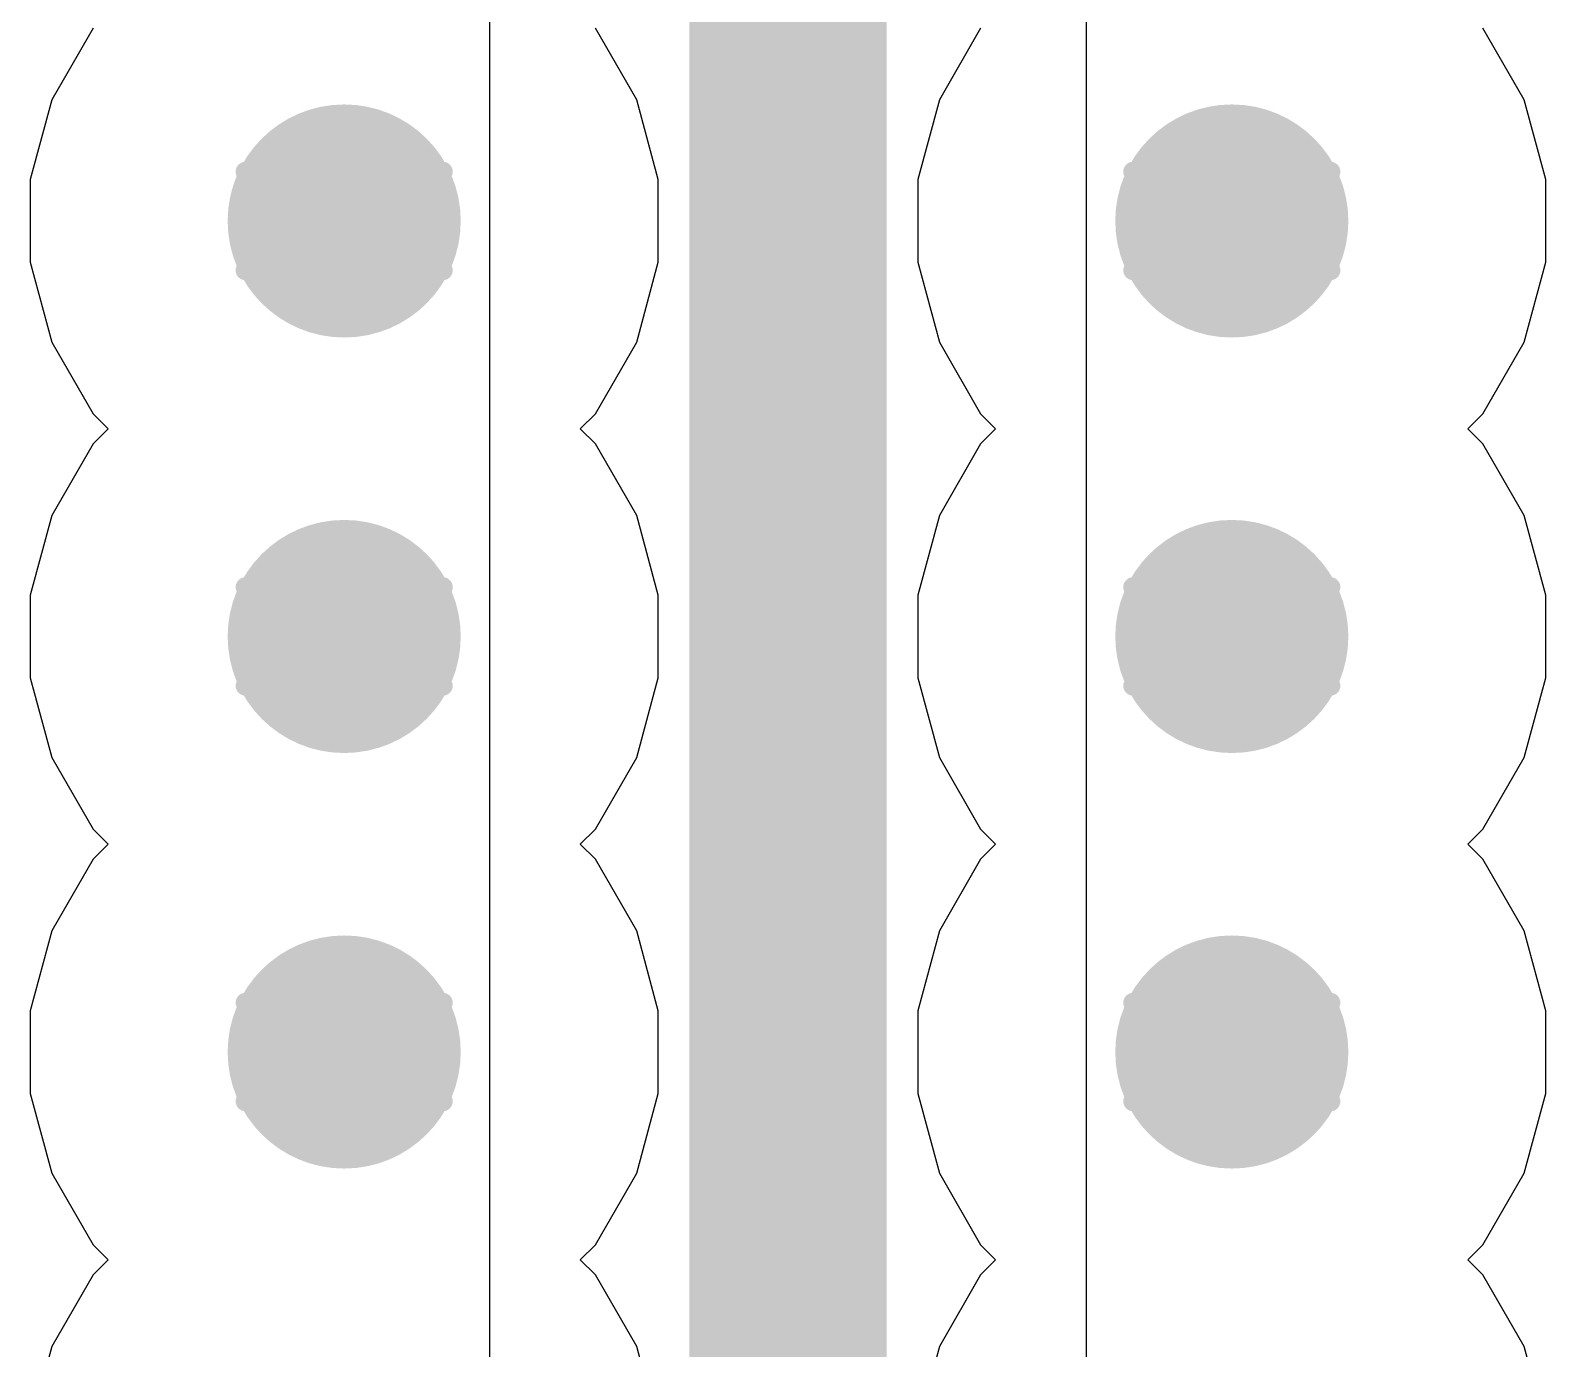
# Model space of a CAD drawing. Header units: inches. Extents: x -3 to 5437, y -3 to 5435.
# Drawn here: x 42.776 to 46.676, y 101.834 to 105.228 of the extents above; entities that cross this region are included whole.
import ezdxf

# ---------------------------------------------------------------- set-up
doc = ezdxf.new("R2010")
doc.units = ezdxf.units.IN
for name, color, linetype in [('Bottom Layer', 5, 'Continuous'), ('Drill Drawing', 1, 'Continuous'), ('GND', 16, 'Continuous'), ('PWR', 76, 'Continuous'), ('Top Layer', 1, 'Continuous'), ('Via Holes', 16, 'Continuous')]:
    doc.layers.add(name, color=color, linetype=linetype)

msp = doc.modelspace()

# ---------------------------------------------------------------- hatches: boundary and pattern name
at = {"layer": 'Bottom Layer'}
h = msp.add_hatch(color=5, dxfattribs=at)
edge = h.paths.add_edge_path()
edge.add_arc((43.5836, 104.7368), 0.3, 0, 360)
h = msp.add_hatch(color=5, dxfattribs=at)
edge = h.paths.add_edge_path()
edge.add_arc((45.8685, 104.7368), 0.3, 0, 360)
h = msp.add_hatch(color=5, dxfattribs=at)
edge = h.paths.add_edge_path()
edge.add_arc((43.5836, 103.6672), 0.3, 0, 360)
h = msp.add_hatch(color=5, dxfattribs=at)
edge = h.paths.add_edge_path()
edge.add_arc((45.8685, 103.6672), 0.3, 0, 360)
h = msp.add_hatch(color=5, dxfattribs=at)
edge = h.paths.add_edge_path()
edge.add_arc((43.5836, 102.5975), 0.3, 0, 360)
h = msp.add_hatch(color=5, dxfattribs=at)
edge = h.paths.add_edge_path()
edge.add_arc((45.8685, 102.5975), 0.3, 0, 360)
at = {"layer": 'GND'}
h = msp.add_hatch(color=16, dxfattribs=at)
edge = h.paths.add_edge_path()
edge.add_arc((43.5836, 104.7368), 0.3, 0, 360)
h = msp.add_hatch(color=16, dxfattribs=at)
edge = h.paths.add_edge_path()
edge.add_arc((45.8685, 104.7368), 0.3, 0, 360)
h = msp.add_hatch(color=16, dxfattribs=at)
edge = h.paths.add_edge_path()
edge.add_arc((43.5836, 103.6672), 0.3, 0, 360)
h = msp.add_hatch(color=16, dxfattribs=at)
edge = h.paths.add_edge_path()
edge.add_arc((45.8685, 103.6672), 0.3, 0, 360)
h = msp.add_hatch(color=16, dxfattribs=at)
edge = h.paths.add_edge_path()
edge.add_arc((43.5836, 102.5975), 0.3, 0, 360)
h = msp.add_hatch(color=16, dxfattribs=at)
edge = h.paths.add_edge_path()
edge.add_arc((45.8685, 102.5975), 0.3, 0, 360)
at = {"layer": 'PWR'}
h = msp.add_hatch(color=76, dxfattribs=at)
edge = h.paths.add_edge_path()
edge.add_arc((43.5836, 104.7368), 0.3, 0, 360)
h = msp.add_hatch(color=76, dxfattribs=at)
edge = h.paths.add_edge_path()
edge.add_arc((45.8685, 104.7368), 0.3, 0, 360)
h = msp.add_hatch(color=76, dxfattribs=at)
edge = h.paths.add_edge_path()
edge.add_arc((43.5836, 103.6672), 0.3, 0, 360)
h = msp.add_hatch(color=76, dxfattribs=at)
edge = h.paths.add_edge_path()
edge.add_arc((45.8685, 103.6672), 0.3, 0, 360)
h = msp.add_hatch(color=76, dxfattribs=at)
edge = h.paths.add_edge_path()
edge.add_arc((43.5836, 102.5975), 0.3, 0, 360)
h = msp.add_hatch(color=76, dxfattribs=at)
edge = h.paths.add_edge_path()
edge.add_arc((45.8685, 102.5975), 0.3, 0, 360)
at = {"layer": 'Top Layer'}
h = msp.add_hatch(color=1, dxfattribs=at)
edge = h.paths.add_edge_path()
edge.add_arc((43.5836, 104.7368), 0.3, 0, 360)
h = msp.add_hatch(color=1, dxfattribs=at)
edge = h.paths.add_edge_path()
edge.add_arc((45.8685, 104.7368), 0.3, 0, 360)
h = msp.add_hatch(color=1, dxfattribs=at)
edge = h.paths.add_edge_path()
edge.add_arc((43.5836, 103.6672), 0.3, 0, 360)
h = msp.add_hatch(color=1, dxfattribs=at)
edge = h.paths.add_edge_path()
edge.add_arc((45.8685, 103.6672), 0.3, 0, 360)
h = msp.add_hatch(color=1, dxfattribs=at)
edge = h.paths.add_edge_path()
edge.add_arc((43.5836, 102.5975), 0.3, 0, 360)
h = msp.add_hatch(color=1, dxfattribs=at)
edge = h.paths.add_edge_path()
edge.add_arc((45.8685, 102.5975), 0.3, 0, 360)
at = {"layer": 'Via Holes'}
h = msp.add_hatch(color=7, dxfattribs=at)
edge = h.paths.add_edge_path()
edge.add_arc((43.5836, 104.7368), 0.15, 0, 360)
h = msp.add_hatch(color=7, dxfattribs=at)
edge = h.paths.add_edge_path()
edge.add_arc((45.8685, 104.7368), 0.15, 0, 360)
h = msp.add_hatch(color=7, dxfattribs=at)
edge = h.paths.add_edge_path()
edge.add_arc((43.5836, 103.6672), 0.15, 0, 360)
h = msp.add_hatch(color=7, dxfattribs=at)
edge = h.paths.add_edge_path()
edge.add_arc((45.8685, 103.6672), 0.15, 0, 360)
h = msp.add_hatch(color=7, dxfattribs=at)
edge = h.paths.add_edge_path()
edge.add_arc((43.5836, 102.5975), 0.15, 0, 360)
h = msp.add_hatch(color=7, dxfattribs=at)
edge = h.paths.add_edge_path()
edge.add_arc((45.8685, 102.5975), 0.15, 0, 360)

# ---------------------------------------------------------------- linework, layer by layer
at = {"layer": 'Drill Drawing'}
for points in [[(43.4566, 104.8638, 0.0508, 0.0508, 0), (43.5836, 104.9908, 0.0508, 0.0508, 0)], [(43.5836, 104.9908, 0.0508, 0.0508, 0), (43.7106, 104.8638, 0.0508, 0.0508, 0)], [(45.7415, 104.8638, 0.0508, 0.0508, 0), (45.8685, 104.9908, 0.0508, 0.0508, 0)], [(45.8685, 104.9908, 0.0508, 0.0508, 0), (45.9955, 104.8638, 0.0508, 0.0508, 0)], [(43.3296, 104.8638, 0.0508, 0.0508, 0), (43.4566, 104.7368, 0.0508, 0.0508, 0)], [(43.3296, 104.8638, 0.0508, 0.0508, 0), (43.4566, 104.8638, 0.0508, 0.0508, 0)], [(43.7106, 104.8638, 0.0508, 0.0508, 0), (43.8376, 104.8638, 0.0508, 0.0508, 0)], [(43.7106, 104.7368, 0.0508, 0.0508, 0), (43.8376, 104.8638, 0.0508, 0.0508, 0)], [(45.6145, 104.8638, 0.0508, 0.0508, 0), (45.7415, 104.7368, 0.0508, 0.0508, 0)], [(45.6145, 104.8638, 0.0508, 0.0508, 0), (45.7415, 104.8638, 0.0508, 0.0508, 0)], [(45.9955, 104.8638, 0.0508, 0.0508, 0), (46.1225, 104.8638, 0.0508, 0.0508, 0)], [(45.9955, 104.7368, 0.0508, 0.0508, 0), (46.1225, 104.8638, 0.0508, 0.0508, 0)], [(43.3296, 104.6098, 0.0508, 0.0508, 0), (43.4566, 104.7368, 0.0508, 0.0508, 0)], [(43.7106, 104.7368, 0.0508, 0.0508, 0), (43.8376, 104.6098, 0.0508, 0.0508, 0)], [(45.6145, 104.6098, 0.0508, 0.0508, 0), (45.7415, 104.7368, 0.0508, 0.0508, 0)], [(45.9955, 104.7368, 0.0508, 0.0508, 0), (46.1225, 104.6098, 0.0508, 0.0508, 0)], [(43.3296, 104.6098, 0.0508, 0.0508, 0), (43.4566, 104.6098, 0.0508, 0.0508, 0)], [(43.4566, 104.6098, 0.0508, 0.0508, 0), (43.5836, 104.4828, 0.0508, 0.0508, 0)], [(43.5836, 104.4828, 0.0508, 0.0508, 0), (43.7106, 104.6098, 0.0508, 0.0508, 0)], [(43.7106, 104.6098, 0.0508, 0.0508, 0), (43.8376, 104.6098, 0.0508, 0.0508, 0)], [(45.6145, 104.6098, 0.0508, 0.0508, 0), (45.7415, 104.6098, 0.0508, 0.0508, 0)], [(45.7415, 104.6098, 0.0508, 0.0508, 0), (45.8685, 104.4828, 0.0508, 0.0508, 0)], [(45.8685, 104.4828, 0.0508, 0.0508, 0), (45.9955, 104.6098, 0.0508, 0.0508, 0)], [(45.9955, 104.6098, 0.0508, 0.0508, 0), (46.1225, 104.6098, 0.0508, 0.0508, 0)], [(43.4566, 103.7942, 0.0508, 0.0508, 0), (43.5836, 103.9212, 0.0508, 0.0508, 0)], [(43.5836, 103.9212, 0.0508, 0.0508, 0), (43.7106, 103.7942, 0.0508, 0.0508, 0)], [(45.7415, 103.7942, 0.0508, 0.0508, 0), (45.8685, 103.9212, 0.0508, 0.0508, 0)], [(45.8685, 103.9212, 0.0508, 0.0508, 0), (45.9955, 103.7942, 0.0508, 0.0508, 0)], [(43.3296, 103.7942, 0.0508, 0.0508, 0), (43.4566, 103.6672, 0.0508, 0.0508, 0)], [(43.3296, 103.7942, 0.0508, 0.0508, 0), (43.4566, 103.7942, 0.0508, 0.0508, 0)], [(43.7106, 103.7942, 0.0508, 0.0508, 0), (43.8376, 103.7942, 0.0508, 0.0508, 0)], [(43.7106, 103.6672, 0.0508, 0.0508, 0), (43.8376, 103.7942, 0.0508, 0.0508, 0)], [(45.6145, 103.7942, 0.0508, 0.0508, 0), (45.7415, 103.6672, 0.0508, 0.0508, 0)], [(45.6145, 103.7942, 0.0508, 0.0508, 0), (45.7415, 103.7942, 0.0508, 0.0508, 0)], [(45.9955, 103.7942, 0.0508, 0.0508, 0), (46.1225, 103.7942, 0.0508, 0.0508, 0)], [(45.9955, 103.6672, 0.0508, 0.0508, 0), (46.1225, 103.7942, 0.0508, 0.0508, 0)], [(43.3296, 103.5402, 0.0508, 0.0508, 0), (43.4566, 103.6672, 0.0508, 0.0508, 0)], [(43.7106, 103.6672, 0.0508, 0.0508, 0), (43.8376, 103.5402, 0.0508, 0.0508, 0)], [(45.6145, 103.5402, 0.0508, 0.0508, 0), (45.7415, 103.6672, 0.0508, 0.0508, 0)], [(45.9955, 103.6672, 0.0508, 0.0508, 0), (46.1225, 103.5402, 0.0508, 0.0508, 0)], [(43.3296, 103.5402, 0.0508, 0.0508, 0), (43.4566, 103.5402, 0.0508, 0.0508, 0)], [(43.4566, 103.5402, 0.0508, 0.0508, 0), (43.5836, 103.4132, 0.0508, 0.0508, 0)], [(43.5836, 103.4132, 0.0508, 0.0508, 0), (43.7106, 103.5402, 0.0508, 0.0508, 0)], [(43.7106, 103.5402, 0.0508, 0.0508, 0), (43.8376, 103.5402, 0.0508, 0.0508, 0)], [(45.6145, 103.5402, 0.0508, 0.0508, 0), (45.7415, 103.5402, 0.0508, 0.0508, 0)], [(45.7415, 103.5402, 0.0508, 0.0508, 0), (45.8685, 103.4132, 0.0508, 0.0508, 0)], [(45.8685, 103.4132, 0.0508, 0.0508, 0), (45.9955, 103.5402, 0.0508, 0.0508, 0)], [(45.9955, 103.5402, 0.0508, 0.0508, 0), (46.1225, 103.5402, 0.0508, 0.0508, 0)], [(43.4566, 102.7245, 0.0508, 0.0508, 0), (43.5836, 102.8515, 0.0508, 0.0508, 0)], [(43.5836, 102.8515, 0.0508, 0.0508, 0), (43.7106, 102.7245, 0.0508, 0.0508, 0)], [(45.7415, 102.7245, 0.0508, 0.0508, 0), (45.8685, 102.8515, 0.0508, 0.0508, 0)], [(45.8685, 102.8515, 0.0508, 0.0508, 0), (45.9955, 102.7245, 0.0508, 0.0508, 0)], [(43.3296, 102.7245, 0.0508, 0.0508, 0), (43.4566, 102.5975, 0.0508, 0.0508, 0)], [(43.3296, 102.7245, 0.0508, 0.0508, 0), (43.4566, 102.7245, 0.0508, 0.0508, 0)], [(43.7106, 102.7245, 0.0508, 0.0508, 0), (43.8376, 102.7245, 0.0508, 0.0508, 0)], [(43.7106, 102.5975, 0.0508, 0.0508, 0), (43.8376, 102.7245, 0.0508, 0.0508, 0)], [(45.6145, 102.7245, 0.0508, 0.0508, 0), (45.7415, 102.5975, 0.0508, 0.0508, 0)], [(45.6145, 102.7245, 0.0508, 0.0508, 0), (45.7415, 102.7245, 0.0508, 0.0508, 0)], [(45.9955, 102.7245, 0.0508, 0.0508, 0), (46.1225, 102.7245, 0.0508, 0.0508, 0)], [(45.9955, 102.5975, 0.0508, 0.0508, 0), (46.1225, 102.7245, 0.0508, 0.0508, 0)], [(43.3296, 102.4705, 0.0508, 0.0508, 0), (43.4566, 102.5975, 0.0508, 0.0508, 0)], [(43.7106, 102.5975, 0.0508, 0.0508, 0), (43.8376, 102.4705, 0.0508, 0.0508, 0)], [(45.6145, 102.4705, 0.0508, 0.0508, 0), (45.7415, 102.5975, 0.0508, 0.0508, 0)], [(45.9955, 102.5975, 0.0508, 0.0508, 0), (46.1225, 102.4705, 0.0508, 0.0508, 0)], [(43.3296, 102.4705, 0.0508, 0.0508, 0), (43.4566, 102.4705, 0.0508, 0.0508, 0)], [(43.4566, 102.4705, 0.0508, 0.0508, 0), (43.5836, 102.3435, 0.0508, 0.0508, 0)], [(43.5836, 102.3435, 0.0508, 0.0508, 0), (43.7106, 102.4705, 0.0508, 0.0508, 0)], [(43.7106, 102.4705, 0.0508, 0.0508, 0), (43.8376, 102.4705, 0.0508, 0.0508, 0)], [(45.6145, 102.4705, 0.0508, 0.0508, 0), (45.7415, 102.4705, 0.0508, 0.0508, 0)], [(45.7415, 102.4705, 0.0508, 0.0508, 0), (45.8685, 102.3435, 0.0508, 0.0508, 0)], [(45.8685, 102.3435, 0.0508, 0.0508, 0), (45.9955, 102.4705, 0.0508, 0.0508, 0)], [(45.9955, 102.4705, 0.0508, 0.0508, 0), (46.1225, 102.4705, 0.0508, 0.0508, 0)]]:
    msp.add_lwpolyline(points, format="xyseb", dxfattribs=at)
for points in [[(43.5709, 104.9908, 0.0254, 0.0254, 1), (43.5963, 104.9908, 0.0254, 0.0254, 1)], [(43.5709, 104.9908, 0.0254, 0.0254, 1), (43.5963, 104.9908, 0.0254, 0.0254, 1)], [(45.8558, 104.9908, 0.0254, 0.0254, 1), (45.8812, 104.9908, 0.0254, 0.0254, 1)], [(45.8558, 104.9908, 0.0254, 0.0254, 1), (45.8812, 104.9908, 0.0254, 0.0254, 1)], [(43.3169, 104.8638, 0.0254, 0.0254, 1), (43.3423, 104.8638, 0.0254, 0.0254, 1)], [(43.3169, 104.8638, 0.0254, 0.0254, 1), (43.3423, 104.8638, 0.0254, 0.0254, 1)], [(43.4439, 104.8638, 0.0254, 0.0254, 1), (43.4693, 104.8638, 0.0254, 0.0254, 1)], [(43.4439, 104.8638, 0.0254, 0.0254, 1), (43.4693, 104.8638, 0.0254, 0.0254, 1)], [(43.6979, 104.8638, 0.0254, 0.0254, 1), (43.7233, 104.8638, 0.0254, 0.0254, 1)], [(43.6979, 104.8638, 0.0254, 0.0254, 1), (43.7233, 104.8638, 0.0254, 0.0254, 1)], [(43.8249, 104.8638, 0.0254, 0.0254, 1), (43.8503, 104.8638, 0.0254, 0.0254, 1)], [(43.8249, 104.8638, 0.0254, 0.0254, 1), (43.8503, 104.8638, 0.0254, 0.0254, 1)], [(45.6018, 104.8638, 0.0254, 0.0254, 1), (45.6272, 104.8638, 0.0254, 0.0254, 1)], [(45.6018, 104.8638, 0.0254, 0.0254, 1), (45.6272, 104.8638, 0.0254, 0.0254, 1)], [(45.7288, 104.8638, 0.0254, 0.0254, 1), (45.7542, 104.8638, 0.0254, 0.0254, 1)], [(45.7288, 104.8638, 0.0254, 0.0254, 1), (45.7542, 104.8638, 0.0254, 0.0254, 1)], [(45.9828, 104.8638, 0.0254, 0.0254, 1), (46.0082, 104.8638, 0.0254, 0.0254, 1)], [(45.9828, 104.8638, 0.0254, 0.0254, 1), (46.0082, 104.8638, 0.0254, 0.0254, 1)], [(46.1098, 104.8638, 0.0254, 0.0254, 1), (46.1352, 104.8638, 0.0254, 0.0254, 1)], [(46.1098, 104.8638, 0.0254, 0.0254, 1), (46.1352, 104.8638, 0.0254, 0.0254, 1)], [(43.4439, 104.7368, 0.0254, 0.0254, 1), (43.4693, 104.7368, 0.0254, 0.0254, 1)], [(43.4439, 104.7368, 0.0254, 0.0254, 1), (43.4693, 104.7368, 0.0254, 0.0254, 1)], [(43.6979, 104.7368, 0.0254, 0.0254, 1), (43.7233, 104.7368, 0.0254, 0.0254, 1)], [(43.6979, 104.7368, 0.0254, 0.0254, 1), (43.7233, 104.7368, 0.0254, 0.0254, 1)], [(45.7288, 104.7368, 0.0254, 0.0254, 1), (45.7542, 104.7368, 0.0254, 0.0254, 1)], [(45.7288, 104.7368, 0.0254, 0.0254, 1), (45.7542, 104.7368, 0.0254, 0.0254, 1)], [(45.9828, 104.7368, 0.0254, 0.0254, 1), (46.0082, 104.7368, 0.0254, 0.0254, 1)], [(45.9828, 104.7368, 0.0254, 0.0254, 1), (46.0082, 104.7368, 0.0254, 0.0254, 1)], [(43.3169, 104.6098, 0.0254, 0.0254, 1), (43.3423, 104.6098, 0.0254, 0.0254, 1)], [(43.3169, 104.6098, 0.0254, 0.0254, 1), (43.3423, 104.6098, 0.0254, 0.0254, 1)], [(43.4439, 104.6098, 0.0254, 0.0254, 1), (43.4693, 104.6098, 0.0254, 0.0254, 1)], [(43.4439, 104.6098, 0.0254, 0.0254, 1), (43.4693, 104.6098, 0.0254, 0.0254, 1)], [(43.6979, 104.6098, 0.0254, 0.0254, 1), (43.7233, 104.6098, 0.0254, 0.0254, 1)], [(43.6979, 104.6098, 0.0254, 0.0254, 1), (43.7233, 104.6098, 0.0254, 0.0254, 1)], [(43.8249, 104.6098, 0.0254, 0.0254, 1), (43.8503, 104.6098, 0.0254, 0.0254, 1)], [(43.8249, 104.6098, 0.0254, 0.0254, 1), (43.8503, 104.6098, 0.0254, 0.0254, 1)], [(45.6018, 104.6098, 0.0254, 0.0254, 1), (45.6272, 104.6098, 0.0254, 0.0254, 1)], [(45.6018, 104.6098, 0.0254, 0.0254, 1), (45.6272, 104.6098, 0.0254, 0.0254, 1)], [(45.7288, 104.6098, 0.0254, 0.0254, 1), (45.7542, 104.6098, 0.0254, 0.0254, 1)], [(45.7288, 104.6098, 0.0254, 0.0254, 1), (45.7542, 104.6098, 0.0254, 0.0254, 1)], [(45.9828, 104.6098, 0.0254, 0.0254, 1), (46.0082, 104.6098, 0.0254, 0.0254, 1)], [(45.9828, 104.6098, 0.0254, 0.0254, 1), (46.0082, 104.6098, 0.0254, 0.0254, 1)], [(46.1098, 104.6098, 0.0254, 0.0254, 1), (46.1352, 104.6098, 0.0254, 0.0254, 1)], [(46.1098, 104.6098, 0.0254, 0.0254, 1), (46.1352, 104.6098, 0.0254, 0.0254, 1)], [(43.5709, 104.4828, 0.0254, 0.0254, 1), (43.5963, 104.4828, 0.0254, 0.0254, 1)], [(43.5709, 104.4828, 0.0254, 0.0254, 1), (43.5963, 104.4828, 0.0254, 0.0254, 1)], [(45.8558, 104.4828, 0.0254, 0.0254, 1), (45.8812, 104.4828, 0.0254, 0.0254, 1)], [(45.8558, 104.4828, 0.0254, 0.0254, 1), (45.8812, 104.4828, 0.0254, 0.0254, 1)], [(43.5709, 103.9212, 0.0254, 0.0254, 1), (43.5963, 103.9212, 0.0254, 0.0254, 1)], [(43.5709, 103.9212, 0.0254, 0.0254, 1), (43.5963, 103.9212, 0.0254, 0.0254, 1)], [(45.8558, 103.9212, 0.0254, 0.0254, 1), (45.8812, 103.9212, 0.0254, 0.0254, 1)], [(45.8558, 103.9212, 0.0254, 0.0254, 1), (45.8812, 103.9212, 0.0254, 0.0254, 1)], [(43.3169, 103.7942, 0.0254, 0.0254, 1), (43.3423, 103.7942, 0.0254, 0.0254, 1)], [(43.3169, 103.7942, 0.0254, 0.0254, 1), (43.3423, 103.7942, 0.0254, 0.0254, 1)], [(43.4439, 103.7942, 0.0254, 0.0254, 1), (43.4693, 103.7942, 0.0254, 0.0254, 1)], [(43.4439, 103.7942, 0.0254, 0.0254, 1), (43.4693, 103.7942, 0.0254, 0.0254, 1)], [(43.6979, 103.7942, 0.0254, 0.0254, 1), (43.7233, 103.7942, 0.0254, 0.0254, 1)], [(43.6979, 103.7942, 0.0254, 0.0254, 1), (43.7233, 103.7942, 0.0254, 0.0254, 1)], [(43.8249, 103.7942, 0.0254, 0.0254, 1), (43.8503, 103.7942, 0.0254, 0.0254, 1)], [(43.8249, 103.7942, 0.0254, 0.0254, 1), (43.8503, 103.7942, 0.0254, 0.0254, 1)], [(45.6018, 103.7942, 0.0254, 0.0254, 1), (45.6272, 103.7942, 0.0254, 0.0254, 1)], [(45.6018, 103.7942, 0.0254, 0.0254, 1), (45.6272, 103.7942, 0.0254, 0.0254, 1)], [(45.7288, 103.7942, 0.0254, 0.0254, 1), (45.7542, 103.7942, 0.0254, 0.0254, 1)], [(45.7288, 103.7942, 0.0254, 0.0254, 1), (45.7542, 103.7942, 0.0254, 0.0254, 1)], [(45.9828, 103.7942, 0.0254, 0.0254, 1), (46.0082, 103.7942, 0.0254, 0.0254, 1)], [(45.9828, 103.7942, 0.0254, 0.0254, 1), (46.0082, 103.7942, 0.0254, 0.0254, 1)], [(46.1098, 103.7942, 0.0254, 0.0254, 1), (46.1352, 103.7942, 0.0254, 0.0254, 1)], [(46.1098, 103.7942, 0.0254, 0.0254, 1), (46.1352, 103.7942, 0.0254, 0.0254, 1)], [(43.4439, 103.6672, 0.0254, 0.0254, 1), (43.4693, 103.6672, 0.0254, 0.0254, 1)], [(43.4439, 103.6672, 0.0254, 0.0254, 1), (43.4693, 103.6672, 0.0254, 0.0254, 1)], [(43.6979, 103.6672, 0.0254, 0.0254, 1), (43.7233, 103.6672, 0.0254, 0.0254, 1)], [(43.6979, 103.6672, 0.0254, 0.0254, 1), (43.7233, 103.6672, 0.0254, 0.0254, 1)], [(45.7288, 103.6672, 0.0254, 0.0254, 1), (45.7542, 103.6672, 0.0254, 0.0254, 1)], [(45.7288, 103.6672, 0.0254, 0.0254, 1), (45.7542, 103.6672, 0.0254, 0.0254, 1)], [(45.9828, 103.6672, 0.0254, 0.0254, 1), (46.0082, 103.6672, 0.0254, 0.0254, 1)], [(45.9828, 103.6672, 0.0254, 0.0254, 1), (46.0082, 103.6672, 0.0254, 0.0254, 1)], [(43.3169, 103.5402, 0.0254, 0.0254, 1), (43.3423, 103.5402, 0.0254, 0.0254, 1)], [(43.3169, 103.5402, 0.0254, 0.0254, 1), (43.3423, 103.5402, 0.0254, 0.0254, 1)], [(43.4439, 103.5402, 0.0254, 0.0254, 1), (43.4693, 103.5402, 0.0254, 0.0254, 1)], [(43.4439, 103.5402, 0.0254, 0.0254, 1), (43.4693, 103.5402, 0.0254, 0.0254, 1)], [(43.6979, 103.5402, 0.0254, 0.0254, 1), (43.7233, 103.5402, 0.0254, 0.0254, 1)], [(43.6979, 103.5402, 0.0254, 0.0254, 1), (43.7233, 103.5402, 0.0254, 0.0254, 1)], [(43.8249, 103.5402, 0.0254, 0.0254, 1), (43.8503, 103.5402, 0.0254, 0.0254, 1)], [(43.8249, 103.5402, 0.0254, 0.0254, 1), (43.8503, 103.5402, 0.0254, 0.0254, 1)], [(45.6018, 103.5402, 0.0254, 0.0254, 1), (45.6272, 103.5402, 0.0254, 0.0254, 1)], [(45.6018, 103.5402, 0.0254, 0.0254, 1), (45.6272, 103.5402, 0.0254, 0.0254, 1)], [(45.7288, 103.5402, 0.0254, 0.0254, 1), (45.7542, 103.5402, 0.0254, 0.0254, 1)], [(45.7288, 103.5402, 0.0254, 0.0254, 1), (45.7542, 103.5402, 0.0254, 0.0254, 1)], [(45.9828, 103.5402, 0.0254, 0.0254, 1), (46.0082, 103.5402, 0.0254, 0.0254, 1)], [(45.9828, 103.5402, 0.0254, 0.0254, 1), (46.0082, 103.5402, 0.0254, 0.0254, 1)], [(46.1098, 103.5402, 0.0254, 0.0254, 1), (46.1352, 103.5402, 0.0254, 0.0254, 1)], [(46.1098, 103.5402, 0.0254, 0.0254, 1), (46.1352, 103.5402, 0.0254, 0.0254, 1)], [(43.5709, 103.4132, 0.0254, 0.0254, 1), (43.5963, 103.4132, 0.0254, 0.0254, 1)], [(43.5709, 103.4132, 0.0254, 0.0254, 1), (43.5963, 103.4132, 0.0254, 0.0254, 1)], [(45.8558, 103.4132, 0.0254, 0.0254, 1), (45.8812, 103.4132, 0.0254, 0.0254, 1)], [(45.8558, 103.4132, 0.0254, 0.0254, 1), (45.8812, 103.4132, 0.0254, 0.0254, 1)], [(43.5709, 102.8515, 0.0254, 0.0254, 1), (43.5963, 102.8515, 0.0254, 0.0254, 1)], [(43.5709, 102.8515, 0.0254, 0.0254, 1), (43.5963, 102.8515, 0.0254, 0.0254, 1)], [(45.8558, 102.8515, 0.0254, 0.0254, 1), (45.8812, 102.8515, 0.0254, 0.0254, 1)], [(45.8558, 102.8515, 0.0254, 0.0254, 1), (45.8812, 102.8515, 0.0254, 0.0254, 1)], [(43.3169, 102.7245, 0.0254, 0.0254, 1), (43.3423, 102.7245, 0.0254, 0.0254, 1)], [(43.3169, 102.7245, 0.0254, 0.0254, 1), (43.3423, 102.7245, 0.0254, 0.0254, 1)], [(43.4439, 102.7245, 0.0254, 0.0254, 1), (43.4693, 102.7245, 0.0254, 0.0254, 1)], [(43.4439, 102.7245, 0.0254, 0.0254, 1), (43.4693, 102.7245, 0.0254, 0.0254, 1)], [(43.6979, 102.7245, 0.0254, 0.0254, 1), (43.7233, 102.7245, 0.0254, 0.0254, 1)], [(43.6979, 102.7245, 0.0254, 0.0254, 1), (43.7233, 102.7245, 0.0254, 0.0254, 1)], [(43.8249, 102.7245, 0.0254, 0.0254, 1), (43.8503, 102.7245, 0.0254, 0.0254, 1)], [(43.8249, 102.7245, 0.0254, 0.0254, 1), (43.8503, 102.7245, 0.0254, 0.0254, 1)], [(45.6018, 102.7245, 0.0254, 0.0254, 1), (45.6272, 102.7245, 0.0254, 0.0254, 1)], [(45.6018, 102.7245, 0.0254, 0.0254, 1), (45.6272, 102.7245, 0.0254, 0.0254, 1)], [(45.7288, 102.7245, 0.0254, 0.0254, 1), (45.7542, 102.7245, 0.0254, 0.0254, 1)], [(45.7288, 102.7245, 0.0254, 0.0254, 1), (45.7542, 102.7245, 0.0254, 0.0254, 1)], [(45.9828, 102.7245, 0.0254, 0.0254, 1), (46.0082, 102.7245, 0.0254, 0.0254, 1)], [(45.9828, 102.7245, 0.0254, 0.0254, 1), (46.0082, 102.7245, 0.0254, 0.0254, 1)], [(46.1098, 102.7245, 0.0254, 0.0254, 1), (46.1352, 102.7245, 0.0254, 0.0254, 1)], [(46.1098, 102.7245, 0.0254, 0.0254, 1), (46.1352, 102.7245, 0.0254, 0.0254, 1)], [(43.4439, 102.5975, 0.0254, 0.0254, 1), (43.4693, 102.5975, 0.0254, 0.0254, 1)], [(43.4439, 102.5975, 0.0254, 0.0254, 1), (43.4693, 102.5975, 0.0254, 0.0254, 1)], [(43.6979, 102.5975, 0.0254, 0.0254, 1), (43.7233, 102.5975, 0.0254, 0.0254, 1)], [(43.6979, 102.5975, 0.0254, 0.0254, 1), (43.7233, 102.5975, 0.0254, 0.0254, 1)], [(45.7288, 102.5975, 0.0254, 0.0254, 1), (45.7542, 102.5975, 0.0254, 0.0254, 1)], [(45.7288, 102.5975, 0.0254, 0.0254, 1), (45.7542, 102.5975, 0.0254, 0.0254, 1)], [(45.9828, 102.5975, 0.0254, 0.0254, 1), (46.0082, 102.5975, 0.0254, 0.0254, 1)], [(45.9828, 102.5975, 0.0254, 0.0254, 1), (46.0082, 102.5975, 0.0254, 0.0254, 1)], [(43.3169, 102.4705, 0.0254, 0.0254, 1), (43.3423, 102.4705, 0.0254, 0.0254, 1)], [(43.3169, 102.4705, 0.0254, 0.0254, 1), (43.3423, 102.4705, 0.0254, 0.0254, 1)], [(43.4439, 102.4705, 0.0254, 0.0254, 1), (43.4693, 102.4705, 0.0254, 0.0254, 1)], [(43.4439, 102.4705, 0.0254, 0.0254, 1), (43.4693, 102.4705, 0.0254, 0.0254, 1)], [(43.6979, 102.4705, 0.0254, 0.0254, 1), (43.7233, 102.4705, 0.0254, 0.0254, 1)], [(43.6979, 102.4705, 0.0254, 0.0254, 1), (43.7233, 102.4705, 0.0254, 0.0254, 1)], [(43.8249, 102.4705, 0.0254, 0.0254, 1), (43.8503, 102.4705, 0.0254, 0.0254, 1)], [(43.8249, 102.4705, 0.0254, 0.0254, 1), (43.8503, 102.4705, 0.0254, 0.0254, 1)], [(45.6018, 102.4705, 0.0254, 0.0254, 1), (45.6272, 102.4705, 0.0254, 0.0254, 1)], [(45.6018, 102.4705, 0.0254, 0.0254, 1), (45.6272, 102.4705, 0.0254, 0.0254, 1)], [(45.7288, 102.4705, 0.0254, 0.0254, 1), (45.7542, 102.4705, 0.0254, 0.0254, 1)], [(45.7288, 102.4705, 0.0254, 0.0254, 1), (45.7542, 102.4705, 0.0254, 0.0254, 1)], [(45.9828, 102.4705, 0.0254, 0.0254, 1), (46.0082, 102.4705, 0.0254, 0.0254, 1)], [(45.9828, 102.4705, 0.0254, 0.0254, 1), (46.0082, 102.4705, 0.0254, 0.0254, 1)], [(46.1098, 102.4705, 0.0254, 0.0254, 1), (46.1352, 102.4705, 0.0254, 0.0254, 1)], [(46.1098, 102.4705, 0.0254, 0.0254, 1), (46.1352, 102.4705, 0.0254, 0.0254, 1)], [(43.5709, 102.3435, 0.0254, 0.0254, 1), (43.5963, 102.3435, 0.0254, 0.0254, 1)], [(43.5709, 102.3435, 0.0254, 0.0254, 1), (43.5963, 102.3435, 0.0254, 0.0254, 1)], [(45.8558, 102.3435, 0.0254, 0.0254, 1), (45.8812, 102.3435, 0.0254, 0.0254, 1)], [(45.8558, 102.3435, 0.0254, 0.0254, 1), (45.8812, 102.3435, 0.0254, 0.0254, 1)]]:
    msp.add_lwpolyline(points, format="xyseb", close=True, dxfattribs=at)
at = {"layer": 'PWR'}
for p, q in [((42.937, 105.2329), (42.8306, 105.0487)), ((44.3365, 105.0487), (44.2301, 105.2329)), ((45.2219, 105.2329), (45.1156, 105.0487)), ((46.6214, 105.0487), (46.5151, 105.2329)), ((42.8306, 105.0487), (42.7756, 104.8432)), ((44.3916, 104.8432), (44.3365, 105.0487)), ((45.1156, 105.0487), (45.0605, 104.8432)), ((46.6765, 104.8432), (46.6214, 105.0487)), ((42.7756, 104.8432), (42.7756, 104.6305)), ((44.3916, 104.6305), (44.3916, 104.8432)), ((45.0605, 104.8432), (45.0605, 104.6305)), ((46.6765, 104.6305), (46.6765, 104.8432)), ((42.7756, 104.6305), (42.8306, 104.4249)), ((44.3365, 104.4249), (44.3916, 104.6305)), ((45.0605, 104.6305), (45.1156, 104.4249)), ((46.6214, 104.4249), (46.6765, 104.6305)), ((42.8306, 104.4249), (42.937, 104.2407)), ((44.2301, 104.2407), (44.3365, 104.4249)), ((45.1156, 104.4249), (45.2219, 104.2407)), ((46.5151, 104.2407), (46.6214, 104.4249)), ((42.937, 104.2407), (42.9757, 104.202)), ((44.1914, 104.202), (44.2301, 104.2407)), ((45.2219, 104.2407), (45.2606, 104.202)), ((46.4763, 104.202), (46.5151, 104.2407)), ((42.9757, 104.202), (42.937, 104.1633)), ((44.2301, 104.1633), (44.1914, 104.202)), ((45.2606, 104.202), (45.2219, 104.1633)), ((46.5151, 104.1633), (46.4763, 104.202)), ((42.937, 104.1633), (42.8306, 103.979)), ((44.3365, 103.979), (44.2301, 104.1633)), ((45.2219, 104.1633), (45.1156, 103.979)), ((46.6214, 103.979), (46.5151, 104.1633)), ((42.8306, 103.979), (42.7756, 103.7735)), ((44.3916, 103.7735), (44.3365, 103.979)), ((45.1156, 103.979), (45.0605, 103.7735)), ((46.6765, 103.7735), (46.6214, 103.979)), ((42.7756, 103.7735), (42.7756, 103.5608)), ((44.3916, 103.5608), (44.3916, 103.7735)), ((45.0605, 103.7735), (45.0605, 103.5608)), ((46.6765, 103.5608), (46.6765, 103.7735)), ((42.7756, 103.5608), (42.8306, 103.3553)), ((44.3365, 103.3553), (44.3916, 103.5608)), ((45.0605, 103.5608), (45.1156, 103.3553)), ((46.6214, 103.3553), (46.6765, 103.5608)), ((42.8306, 103.3553), (42.937, 103.171)), ((44.2301, 103.171), (44.3365, 103.3553)), ((45.1156, 103.3553), (45.2219, 103.171)), ((46.5151, 103.171), (46.6214, 103.3553)), ((42.937, 103.171), (42.9757, 103.1323)), ((44.1914, 103.1323), (44.2301, 103.171)), ((45.2219, 103.171), (45.2606, 103.1323)), ((46.4763, 103.1323), (46.5151, 103.171)), ((42.9757, 103.1323), (42.937, 103.0936)), ((44.2301, 103.0936), (44.1914, 103.1323)), ((45.2606, 103.1323), (45.2219, 103.0936)), ((46.5151, 103.0936), (46.4763, 103.1323)), ((42.937, 103.0936), (42.8306, 102.9094)), ((44.3365, 102.9094), (44.2301, 103.0936)), ((45.2219, 103.0936), (45.1156, 102.9094)), ((46.6214, 102.9094), (46.5151, 103.0936)), ((42.8306, 102.9094), (42.7756, 102.7039)), ((44.3916, 102.7039), (44.3365, 102.9094)), ((45.1156, 102.9094), (45.0605, 102.7039)), ((46.6765, 102.7039), (46.6214, 102.9094)), ((42.7756, 102.7039), (42.7756, 102.4911)), ((44.3916, 102.4911), (44.3916, 102.7039)), ((45.0605, 102.7039), (45.0605, 102.4911)), ((46.6765, 102.4911), (46.6765, 102.7039)), ((42.7756, 102.4911), (42.8306, 102.2856)), ((44.3365, 102.2856), (44.3916, 102.4911)), ((45.0605, 102.4911), (45.1156, 102.2856)), ((46.6214, 102.2856), (46.6765, 102.4911)), ((42.8306, 102.2856), (42.937, 102.1014)), ((44.2301, 102.1014), (44.3365, 102.2856)), ((45.1156, 102.2856), (45.2219, 102.1014)), ((46.5151, 102.1014), (46.6214, 102.2856)), ((42.937, 102.1014), (42.9757, 102.0626)), ((44.1914, 102.0626), (44.2301, 102.1014)), ((45.2219, 102.1014), (45.2606, 102.0626)), ((46.4763, 102.0626), (46.5151, 102.1014)), ((42.9757, 102.0626), (42.937, 102.0239)), ((44.2301, 102.0239), (44.1914, 102.0626)), ((45.2606, 102.0626), (45.2219, 102.0239)), ((46.5151, 102.0239), (46.4763, 102.0626)), ((42.937, 102.0239), (42.8306, 101.8397)), ((44.3365, 101.8397), (44.2301, 102.0239)), ((45.2219, 102.0239), (45.1156, 101.8397)), ((46.6214, 101.8397), (46.5151, 102.0239)), ((42.8306, 101.8397), (42.7756, 101.6342)), ((44.3916, 101.6342), (44.3365, 101.8397)), ((45.1156, 101.8397), (45.0605, 101.6342)), ((46.6765, 101.6342), (46.6214, 101.8397))]:
    msp.add_line(p, q, dxfattribs=at)
at = {"layer": 'Top Layer'}
for p, q in [((43.9575, 109.4026), (43.9575, 89.0922)), ((45.4946, 89.0922), (45.4946, 109.4026))]:
    msp.add_line(p, q, dxfattribs=at)
msp.add_lwpolyline([(44.726, 89.0922, 0.508, 0.508, 0), (44.726, 110.2614, 0.508, 0.508, 0)], format="xyseb", dxfattribs=at)

doc.saveas('drawing.dxf')
